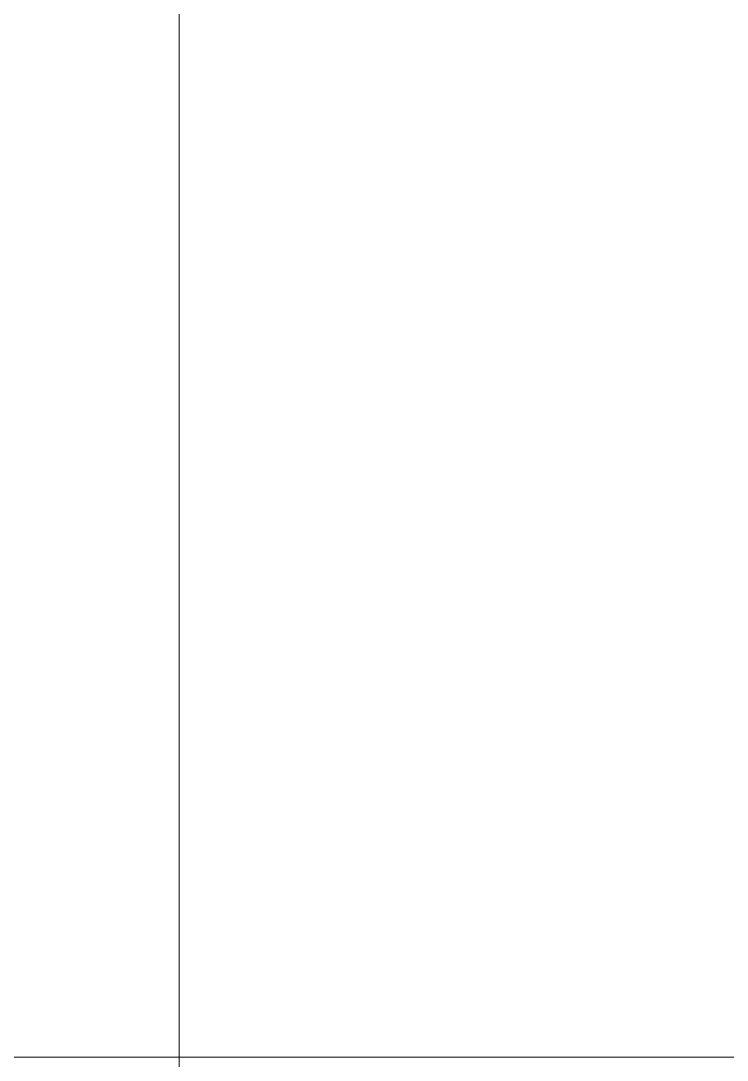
# Model space of a CAD drawing. Header units: millimetres. Extents: x 0 to 586, y 0 to 414.
# Drawn here: x 562.922 to 566.203, y 93.67 to 98.496 of the extents above; entities that cross this region are included whole.
import ezdxf

# ---------------------------------------------------------------- set-up
doc = ezdxf.new("R2010")
doc.units = ezdxf.units.MM

msp = doc.modelspace()

# ---------------------------------------------------------------- hatches: boundary and pattern name
h = msp.add_hatch(color=0)
h.dxf.hatch_style = 2
h.paths.add_polyline_path([(566.201278, 96.745778), (566.201278, 96.957444)])
h = msp.add_hatch(color=0)
h.dxf.hatch_style = 2
h.paths.add_polyline_path([(566.180111, 96.929222), (566.183639, 96.918639)])
h = msp.add_hatch(color=0)
h.dxf.hatch_style = 2
h.paths.add_polyline_path([(566.183639, 96.918639), (566.183639, 96.939806)])
h = msp.add_hatch(color=0)
h.dxf.hatch_style = 2
h.paths.add_polyline_path([(566.183639, 96.752833), (566.183639, 96.939806)])
h = msp.add_hatch(color=0)
h.dxf.hatch_style = 2
h.paths.add_polyline_path([(566.187167, 96.752833), (566.187167, 96.943333)])
h = msp.add_hatch(color=0)
h.dxf.hatch_style = 2
h.paths.add_polyline_path([(566.187167, 96.752833), (566.187167, 96.943333)])
h = msp.add_hatch(color=0)
h.dxf.hatch_style = 2
h.paths.add_polyline_path([(566.190694, 96.749306), (566.190694, 96.950389)])
h = msp.add_hatch(color=0)
h.dxf.hatch_style = 2
h.paths.add_polyline_path([(566.190694, 96.749306), (566.190694, 96.950389)])
h = msp.add_hatch(color=0)
h.dxf.hatch_style = 2
h.paths.add_polyline_path([(566.190694, 96.749306), (566.190694, 96.950389)])
h = msp.add_hatch(color=0)
h.dxf.hatch_style = 2
h.paths.add_polyline_path([(566.148361, 96.841028), (566.148361, 96.865722)])
h = msp.add_hatch(color=0)
h.dxf.hatch_style = 2
h.paths.add_polyline_path([(566.148361, 96.841028), (566.148361, 96.865722)])
h = msp.add_hatch(color=0)
h.dxf.hatch_style = 2
h.paths.add_polyline_path([(566.148361, 96.841028), (566.148361, 96.865722)])
h = msp.add_hatch(color=0)
h.dxf.hatch_style = 2
h.paths.add_polyline_path([(566.148361, 96.770472), (566.148361, 96.865722)])
h = msp.add_hatch(color=0)
h.dxf.hatch_style = 2
h.paths.add_polyline_path([(566.148361, 96.848083), (566.148361, 96.862194)])
h = msp.add_hatch(color=0)
h.dxf.hatch_style = 2
h.paths.add_polyline_path([(566.148361, 96.848083), (566.148361, 96.862194)])
h = msp.add_hatch(color=0)
h.dxf.hatch_style = 2
h.paths.add_polyline_path([(566.155417, 96.766944), (566.155417, 96.872778)])
h = msp.add_hatch(color=0)
h.dxf.hatch_style = 2
h.paths.add_polyline_path([(566.155417, 96.766944), (566.155417, 96.872778)])
h = msp.add_hatch(color=0)
h.dxf.hatch_style = 2
h.paths.add_polyline_path([(566.162472, 96.766944), (566.162472, 96.876306)])
h = msp.add_hatch(color=0)
h.dxf.hatch_style = 2
h.paths.add_polyline_path([(566.162472, 96.766944), (566.162472, 96.876306)])
h = msp.add_hatch(color=0)
h.dxf.hatch_style = 2
h.paths.add_polyline_path([(566.180111, 96.756361), (566.180111, 96.904528)])
h = msp.add_hatch(color=0)
h.dxf.hatch_style = 2
h.paths.add_polyline_path([(566.180111, 96.756361), (566.180111, 96.904528)])
h = msp.add_hatch(color=0)
h.dxf.hatch_style = 2
h.paths.add_polyline_path([(566.180111, 96.756361), (566.180111, 96.904528)])
h = msp.add_hatch(color=0)
h.dxf.hatch_style = 2
h.paths.add_polyline_path([(566.137778, 96.784583), (566.137778, 96.812806)])
h = msp.add_hatch(color=0)
h.dxf.hatch_style = 2
h.paths.add_polyline_path([(566.137778, 96.784583), (566.137778, 96.812806)])
h = msp.add_hatch(color=0)
h.dxf.hatch_style = 2
h.paths.add_polyline_path([(566.144833, 96.777528), (566.144833, 96.819861)])
h = msp.add_hatch(color=0)
h.dxf.hatch_style = 2
h.paths.add_polyline_path([(566.144833, 96.777528), (566.144833, 96.819861)])
h = msp.add_hatch(color=0)
h.dxf.hatch_style = 2
h.paths.add_polyline_path([(566.148361, 96.770472), (566.148361, 96.841028)])
h = msp.add_hatch(color=0)
h.dxf.hatch_style = 2
h.paths.add_polyline_path([(566.148361, 96.770472), (566.148361, 96.8375)])
h = msp.add_hatch(color=0)
h.dxf.hatch_style = 2
h.paths.add_polyline_path([(566.148361, 96.774), (566.148361, 96.823389)])
h = msp.add_hatch(color=0)
h.dxf.hatch_style = 2
h.paths.add_polyline_path([(566.148361, 96.774), (566.148361, 96.823389)])

# ---------------------------------------------------------------- linework, layer by layer
at = {"color": 0, "lineweight": 0}
for points in [[(563.65775, 78.902278), (563.65775, 118.311083)], [(541.390417, 93.683667), (575.772139, 93.683667)]]:
    msp.add_lwpolyline(points, dxfattribs=at)

doc.saveas('drawing.dxf')
